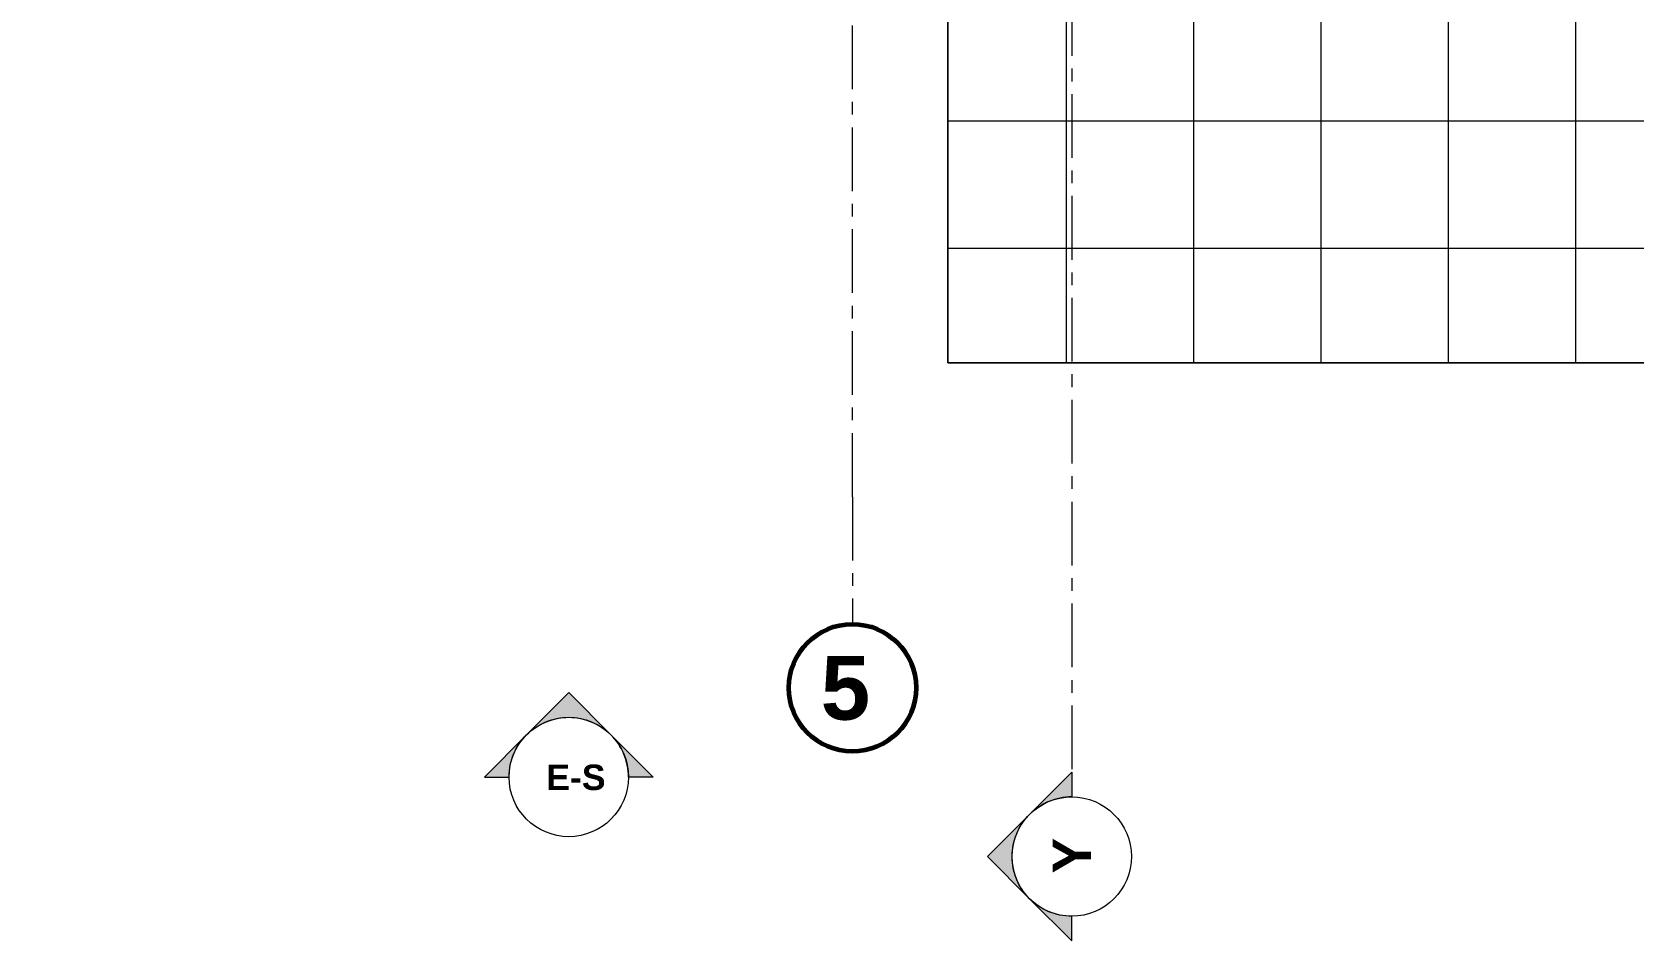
# Model space of a CAD drawing. Header units: inches. Extents: x -19 to 5698, y -728 to 92.
# Drawn here: x 400.88 to 413.46, y -0.44 to 6.7 of the extents above; entities that cross this region are included whole.
import ezdxf

# ---------------------------------------------------------------- set-up
doc = ezdxf.new("R2010")
doc.units = ezdxf.units.IN
doc.header["$MEASUREMENT"] = 0
doc.set_wipeout_variables(frame=1)
doc.linetypes.add('Punto & Raya', pattern=[0.65, 0.5, -0.075, 0, -0.075])
doc.linetypes.add('Wipeout_Contour', pattern=[1, 0, -1])
for name, color, linetype in [('02 _ ARQ _ ALB _ Ejes Generales', 251, 'Continuous'), ('08 _ STR _ EXT _ 07 Losa Aligerada', 7, 'Continuous'), ('Dibujo 2D - General', 7, 'Continuous'), ('Marcador - Alzados', 7, 'Continuous'), ('Marcador - Secciones', 7, 'Continuous')]:
    doc.layers.add(name, color=color, linetype=linetype)
doc.styles.add('Estilo_Generado_1', font='swisseb.ttf')

msp = doc.modelspace()

# ---------------------------------------------------------------- hatches: boundary and pattern name
at = {"layer": 'Marcador - Alzados', "linetype": 'Continuous', "lineweight": 13}
for points in [[(404.7608, 1.1812, -0.4142136), (405.4233, 1.1812), (405.0921, 1.5124)], [(404.4296, 0.8499), (404.6236, 0.8499, -0.1989124), (404.7608, 1.1812)], [(405.7546, 0.8499), (405.4233, 1.1812, -0.1989124), (405.5605, 0.8499)]]:
    msp.add_hatch(color=7, dxfattribs=at).paths.add_polyline_path(points)
at = {"layer": 'Marcador - Secciones', "linetype": 'Continuous', "lineweight": 13}
for points in [[(409.0425, 0.8878), (408.7113, 0.5566, -0.1989124), (409.0425, 0.6938)], [(408.7113, -0.1059, -0.4142136), (408.7113, 0.5566), (408.38, 0.2253)], [(409.0425, -0.4372), (409.0425, -0.2431, -0.1989124), (408.7113, -0.1059)]]:
    msp.add_hatch(color=7, dxfattribs=at).paths.add_polyline_path(points)

# ---------------------------------------------------------------- linework, layer by layer
at = {"layer": '02 _ ARQ _ ALB _ Ejes Generales', "color": 251, "linetype": 'Punto & Raya', "lineweight": 13, "true_color": 0x636466}
for q in [(407.3201, 44.9), (407.3201, 2.05)]:
    msp.add_line((407.3201, 3.05), q, dxfattribs=at)
at = {"layer": '02 _ ARQ _ ALB _ Ejes Generales', "color": 7, "linetype": 'Continuous', "lineweight": 60}
msp.add_circle((407.3201, 1.55), 0.5, dxfattribs=at)
at = {"layer": 'Marcador - Alzados', "color": 7, "linetype": 'Continuous', "lineweight": 13, "flags": 128}
for points in [[(404.7608, 1.1812, -0.4142136), (405.4233, 1.1812), (405.0921, 1.5124)], [(404.4296, 0.8499), (404.6236, 0.8499, -0.1989124), (404.7608, 1.1812)], [(405.7546, 0.8499), (405.5605, 0.8499, 0.1989124), (405.4233, 1.1812)]]:
    msp.add_lwpolyline(points, format="xyb", close=True, dxfattribs=at)
at = {"layer": 'Marcador - Alzados', "color": 7, "linetype": 'Continuous', "lineweight": 13}
msp.add_circle((405.0921, 0.8499), 0.4685, dxfattribs=at)
at = {"layer": 'Marcador - Secciones', "color": 7, "linetype": 'Continuous', "lineweight": 13, "flags": 128}
for points in [[(409.0425, 0.8878), (409.0425, 0.6938, 0.1989124), (408.7113, 0.5566)], [(408.7113, -0.1059, -0.4142136), (408.7113, 0.5566), (408.38, 0.2253)], [(409.0425, -0.4372), (409.0425, -0.2431, -0.1989124), (408.7113, -0.1059)]]:
    msp.add_lwpolyline(points, format="xyb", close=True, dxfattribs=at)
at = {"layer": 'Marcador - Secciones', "color": 7, "linetype": 'Continuous', "lineweight": 13}
msp.add_circle((409.0425, 0.2253), 0.4685, dxfattribs=at)

# ---------------------------------------------------------------- texts
at = {"layer": '02 _ ARQ _ ALB _ Ejes Generales', "color": 7, "lineweight": 30, "insert": (407.0709, 1.8), "char_height": 0.5, "attachment_point": 1, "style": 'Estilo_Generado_1'}
msp.add_mtext('\\A1;{\\pql;\\pt0;\\fSwis721 Ex BT|b1|i0|c0|p34;5}', dxfattribs=at)
at = {"layer": 'Marcador - Alzados', "color": 5, "lineweight": 35, "insert": (405.381, 0.7447), "char_height": 0.2, "attachment_point": 9, "style": 'Estilo_Generado_1'}
msp.add_mtext('\\A1;{\\pqr;\\pt0;\\fSwis721 Ex BT|b1|i0|c0|p34;E-S}', dxfattribs=at)
at = {"layer": 'Marcador - Secciones', "color": 5, "lineweight": 25, "insert": (409.1925, 0.3721), "char_height": 0.3, "attachment_point": 9, "rotation": 90, "style": 'Estilo_Generado_1'}
msp.add_mtext('\\A1;{\\pqr;\\pt0;\\fSwis721 Ex BT|b1|i0|c0|p34;Y}', dxfattribs=at)

# ---------------------------------------------------------------- wipeouts: each hides what was drawn before it
at = {"color": 254, "linetype": 'Wipeout_Contour', "lineweight": 0, "ltscale": 13028.243335}
msp.add_wipeout([(413.5698, 4.1), (408.0698, 4.1), (408.0698, 6.8828), (413.5698, 6.8828)], dxfattribs=at).dxf.layer = 'Dibujo 2D - General'

# ---------------------------------------------------------------- next in the draw order: hatches: boundary and pattern name
at = {"layer": 'Dibujo 2D - General', "linetype": 'Continuous', "lineweight": 13}
h = msp.add_hatch(dxfattribs=at)
h.set_pattern_fill('CEMENTO_PULIDO_Y_BRUÑADO_FA', color=251, style=0, pattern_type=2)
h.set_pattern_definition([(0, (370.0001, 2e-08), (0, 1), []), (90, (370.0001, 2e-08), (-1, 0), [])])
h.paths.add_polyline_path([(413.5698, 4.1), (408.0698, 4.1), (408.0698, 6.8828), (413.5698, 6.8828)])

# ---------------------------------------------------------------- next in the draw order: linework, layer by layer
at = {"layer": '08 _ STR _ EXT _ 07 Losa Aligerada', "color": 7, "linetype": 'Continuous', "lineweight": 18, "flags": 128}
msp.add_lwpolyline([(392.3198, 6.2), (397.1712, 6.2), (397.1712, 7.2), (407.0701, 7.2), (407.0701, 6.8828), (408.0698, 6.8828), (408.0698, 4.1), (413.5698, 4.1)], dxfattribs=at)
at = {"layer": 'Dibujo 2D - General', "color": 251, "linetype": 'Continuous', "lineweight": 13, "flags": 128}
msp.add_lwpolyline([(413.5698, 4.1), (408.0698, 4.1), (408.0698, 6.8828), (413.5698, 6.8828)], close=True, dxfattribs=at)
at = {"layer": 'Marcador - Secciones', "color": 251, "linetype": 'Punto & Raya', "lineweight": 13, "true_color": 0x636466}
msp.add_line((409.0425, 46.2111), (409.0425, 0.8878), dxfattribs=at)

doc.saveas('drawing.dxf')
